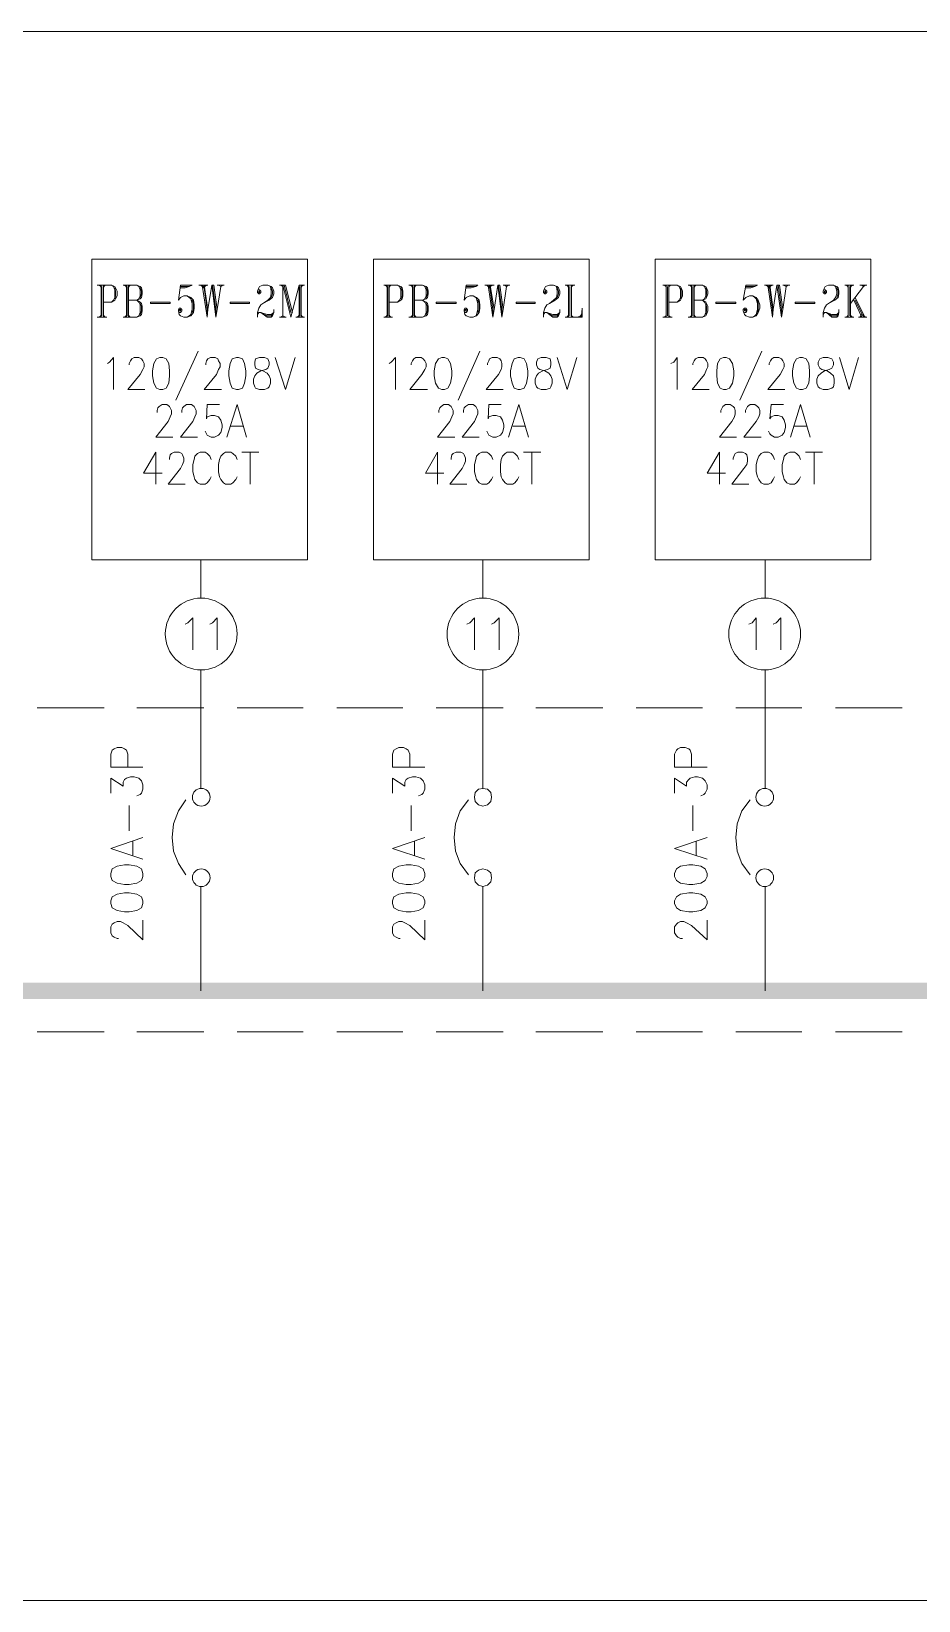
# Model space of a CAD drawing. Header units: inches. Extents: x 0.9 to 46, y 0.8 to 32.4.
# Drawn here: x 11.896 to 14.063, y 24.258 to 28.093 of the extents above; entities that cross this region are included whole.
import ezdxf

# ---------------------------------------------------------------- set-up
doc = ezdxf.new("R2010")
doc.units = ezdxf.units.IN
doc.header["$MEASUREMENT"] = 0
doc.layers.add('PDF_Geometry', color=7, linetype='Continuous')
doc.layers.add('PDF_Solid Fills', color=7, linetype='Continuous')

msp = doc.modelspace()

# ---------------------------------------------------------------- linework, layer by layer
at = {"layer": 'PDF_Geometry', "color": 8, "lineweight": 20, "true_color": 0x808080}
for points in [[(41.7374, 28.0928), (5.4416, 28.0928)], [(41.7374, 24.2579), (5.4416, 24.2579)]]:
    msp.add_lwpolyline(points, dxfattribs=at)
at = {"layer": 'PDF_Geometry', "lineweight": 9}
for points in [[(12.0431, 27.5362), (12.0431, 26.8012), (12.5698, 26.8012), (12.5698, 27.5362)], [(12.7314, 27.5362), (12.7314, 26.8012), (13.2581, 26.8012), (13.2581, 27.5362)], [(13.4198, 27.5362), (13.4198, 26.8012), (13.9464, 26.8012), (13.9464, 27.5362)], [(12.2348, 27.4278), (12.1864, 27.4278), (12.1864, 27.4312), (12.2348, 27.4312)], [(12.4281, 27.4278), (12.3815, 27.4278), (12.3815, 27.4312), (12.4281, 27.4312)], [(12.4514, 27.4545), (12.4531, 27.4545), (12.4531, 27.4578), (12.4514, 27.4578)], [(12.9331, 27.4278), (12.8848, 27.4278), (12.8848, 27.4312), (12.9331, 27.4312)], [(13.1264, 27.4278), (13.0798, 27.4278), (13.0798, 27.4312), (13.1264, 27.4312)], [(13.1498, 27.4545), (13.1514, 27.4545), (13.1514, 27.4578), (13.1498, 27.4578)], [(13.6164, 27.4278), (13.5681, 27.4278), (13.5681, 27.4312), (13.6164, 27.4312)], [(13.8097, 27.4278), (13.7614, 27.4278), (13.7614, 27.4312), (13.8097, 27.4312)], [(13.8331, 27.4545), (13.8347, 27.4545), (13.8347, 27.4578), (13.8331, 27.4578)], [(12.2564, 27.4095), (12.2598, 27.4095), (12.2598, 27.4128), (12.2564, 27.4128)], [(12.9548, 27.4095), (12.9581, 27.4095), (12.9581, 27.4128), (12.9548, 27.4128)], [(13.6381, 27.4095), (13.6414, 27.4095), (13.6414, 27.4128), (13.6381, 27.4128)], [(12.2098, 27.2962), (12.2014, 27.2928), (12.1948, 27.2812), (12.1915, 27.2629), (12.1915, 27.2512), (12.1948, 27.2328), (12.2014, 27.2212), (12.2098, 27.2178), (12.2164, 27.2178), (12.2248, 27.2212), (12.2315, 27.2328), (12.2331, 27.2512), (12.2331, 27.2629), (12.2315, 27.2812), (12.2248, 27.2928), (12.2164, 27.2962)], [(12.3965, 27.2962), (12.3864, 27.2928), (12.3815, 27.2812), (12.3781, 27.2629), (12.3781, 27.2512), (12.3815, 27.2328), (12.3864, 27.2212), (12.3965, 27.2178), (12.4014, 27.2178), (12.4114, 27.2212), (12.4165, 27.2328), (12.4198, 27.2512), (12.4198, 27.2629), (12.4165, 27.2812), (12.4114, 27.2928), (12.4014, 27.2962)], [(12.4531, 27.2962), (12.4431, 27.2928), (12.4414, 27.2845), (12.4414, 27.2778), (12.4431, 27.2695), (12.4498, 27.2662), (12.4614, 27.2629), (12.4714, 27.2578), (12.4764, 27.2512), (12.4798, 27.2428), (12.4798, 27.2328), (12.4764, 27.2245), (12.4731, 27.2212), (12.4648, 27.2178), (12.4531, 27.2178), (12.4431, 27.2212), (12.4414, 27.2245), (12.4381, 27.2328), (12.4381, 27.2428), (12.4414, 27.2512), (12.4464, 27.2578), (12.4564, 27.2629), (12.4681, 27.2662), (12.4731, 27.2695), (12.4764, 27.2778), (12.4764, 27.2845), (12.4731, 27.2928), (12.4648, 27.2962)], [(12.8981, 27.2962), (12.8898, 27.2928), (12.8831, 27.2812), (12.8798, 27.2629), (12.8798, 27.2512), (12.8831, 27.2328), (12.8898, 27.2212), (12.8981, 27.2178), (12.9048, 27.2178), (12.9131, 27.2212), (12.9198, 27.2328), (12.9231, 27.2512), (12.9231, 27.2629), (12.9198, 27.2812), (12.9131, 27.2928), (12.9048, 27.2962)], [(13.0848, 27.2962), (13.0748, 27.2928), (13.0698, 27.2812), (13.0664, 27.2629), (13.0664, 27.2512), (13.0698, 27.2328), (13.0748, 27.2212), (13.0848, 27.2178), (13.0898, 27.2178), (13.0997, 27.2212), (13.1048, 27.2328), (13.1081, 27.2512), (13.1081, 27.2629), (13.1048, 27.2812), (13.0997, 27.2928), (13.0898, 27.2962)], [(13.1414, 27.2962), (13.1331, 27.2928), (13.1298, 27.2845), (13.1298, 27.2778), (13.1331, 27.2695), (13.1381, 27.2662), (13.1498, 27.2629), (13.1598, 27.2578), (13.1648, 27.2512), (13.1681, 27.2428), (13.1681, 27.2328), (13.1648, 27.2245), (13.1631, 27.2212), (13.1531, 27.2178), (13.1414, 27.2178), (13.1331, 27.2212), (13.1298, 27.2245), (13.1264, 27.2328), (13.1264, 27.2428), (13.1298, 27.2512), (13.1347, 27.2578), (13.1448, 27.2629), (13.1564, 27.2662), (13.1631, 27.2695), (13.1648, 27.2778), (13.1648, 27.2845), (13.1631, 27.2928), (13.1531, 27.2962)], [(13.5864, 27.2962), (13.5781, 27.2928), (13.5714, 27.2812), (13.5698, 27.2629), (13.5698, 27.2512), (13.5714, 27.2328), (13.5781, 27.2212), (13.5864, 27.2178), (13.5931, 27.2178), (13.6014, 27.2212), (13.6081, 27.2328), (13.6114, 27.2512), (13.6114, 27.2629), (13.6081, 27.2812), (13.6014, 27.2928), (13.5931, 27.2962)], [(13.7731, 27.2962), (13.7648, 27.2928), (13.7581, 27.2812), (13.7547, 27.2629), (13.7547, 27.2512), (13.7581, 27.2328), (13.7648, 27.2212), (13.7731, 27.2178), (13.7798, 27.2178), (13.7881, 27.2212), (13.7948, 27.2328), (13.7964, 27.2512), (13.7964, 27.2629), (13.7948, 27.2812), (13.7881, 27.2928), (13.7798, 27.2962)], [(13.8298, 27.2962), (13.8214, 27.2928), (13.8181, 27.2845), (13.8181, 27.2778), (13.8214, 27.2695), (13.8264, 27.2662), (13.8397, 27.2629), (13.8481, 27.2578), (13.8548, 27.2512), (13.8564, 27.2428), (13.8564, 27.2328), (13.8548, 27.2245), (13.8514, 27.2212), (13.8414, 27.2178), (13.8298, 27.2178), (13.8214, 27.2212), (13.8181, 27.2245), (13.8148, 27.2328), (13.8148, 27.2428), (13.8181, 27.2512), (13.8247, 27.2578), (13.8331, 27.2629), (13.8447, 27.2662), (13.8514, 27.2695), (13.8548, 27.2778), (13.8548, 27.2845), (13.8514, 27.2928), (13.8414, 27.2962)], [(12.9981, 26.2429), (12.9881, 26.2412), (12.9798, 26.2329), (12.9781, 26.2212), (12.9798, 26.2112), (12.9881, 26.2028), (12.9981, 26.1995), (13.0098, 26.2028), (13.0181, 26.2112), (13.0198, 26.2212), (13.0181, 26.2329), (13.0098, 26.2412)], [(12.0898, 26.0279), (12.0931, 26.0179), (12.1048, 26.0112), (12.1231, 26.0079), (12.1348, 26.0079), (12.1531, 26.0112), (12.1648, 26.0179), (12.1681, 26.0279), (12.1681, 26.0345), (12.1648, 26.0462), (12.1531, 26.0529), (12.1348, 26.0562), (12.1231, 26.0562), (12.1048, 26.0529), (12.0931, 26.0462), (12.0898, 26.0345)], [(12.7781, 26.0279), (12.7814, 26.0179), (12.7931, 26.0112), (12.8114, 26.0079), (12.8231, 26.0079), (12.8414, 26.0112), (12.8531, 26.0179), (12.8564, 26.0279), (12.8564, 26.0345), (12.8531, 26.0462), (12.8414, 26.0529), (12.8231, 26.0562), (12.8114, 26.0562), (12.7931, 26.0529), (12.7814, 26.0462), (12.7781, 26.0345)], [(12.9981, 26.0462), (12.9881, 26.0429), (12.9798, 26.0362), (12.9781, 26.0245), (12.9798, 26.0145), (12.9881, 26.0062), (12.9981, 26.0029), (13.0098, 26.0062), (13.0181, 26.0145), (13.0198, 26.0245), (13.0181, 26.0362), (13.0098, 26.0429)], [(13.4664, 26.0279), (13.4714, 26.0179), (13.4814, 26.0112), (13.5014, 26.0079), (13.5114, 26.0079), (13.5314, 26.0112), (13.5414, 26.0179), (13.5464, 26.0279), (13.5464, 26.0345), (13.5414, 26.0462), (13.5314, 26.0529), (13.5114, 26.0562), (13.5014, 26.0562), (13.4814, 26.0529), (13.4714, 26.0462), (13.4664, 26.0345)], [(12.0898, 25.9612), (12.0931, 25.9512), (12.1048, 25.9445), (12.1231, 25.9412), (12.1348, 25.9412), (12.1531, 25.9445), (12.1648, 25.9512), (12.1681, 25.9612), (12.1681, 25.9679), (12.1648, 25.9778), (12.1531, 25.9845), (12.1348, 25.9879), (12.1231, 25.9879), (12.1048, 25.9845), (12.0931, 25.9778), (12.0898, 25.9679)], [(12.7781, 25.9612), (12.7814, 25.9512), (12.7931, 25.9445), (12.8114, 25.9412), (12.8231, 25.9412), (12.8414, 25.9445), (12.8531, 25.9512), (12.8564, 25.9612), (12.8564, 25.9679), (12.8531, 25.9778), (12.8414, 25.9845), (12.8231, 25.9879), (12.8114, 25.9879), (12.7931, 25.9845), (12.7814, 25.9778), (12.7781, 25.9679)], [(13.4664, 25.9612), (13.4714, 25.9512), (13.4814, 25.9445), (13.5014, 25.9412), (13.5114, 25.9412), (13.5314, 25.9445), (13.5414, 25.9512), (13.5464, 25.9612), (13.5464, 25.9679), (13.5414, 25.9778), (13.5314, 25.9845), (13.5114, 25.9879), (13.5014, 25.9879), (13.4814, 25.9845), (13.4714, 25.9778), (13.4664, 25.9679)]]:
    msp.add_lwpolyline(points, close=True, dxfattribs=at)
for points in [[(12.0564, 27.4728), (12.0915, 27.4728), (12.0998, 27.4695), (12.1015, 27.4662), (12.1048, 27.4578), (12.1048, 27.4462), (12.1015, 27.4395), (12.0998, 27.4362), (12.0915, 27.4312), (12.0715, 27.4312)], [(12.0598, 27.4728), (12.0664, 27.4695)], [(12.0631, 27.4728), (12.0664, 27.4662)], [(12.0664, 27.4728), (12.0664, 27.3945)], [(12.0681, 27.4695), (12.0681, 27.3978)], [(12.0715, 27.4728), (12.0715, 27.3945)], [(12.0748, 27.4728), (12.0715, 27.4662)], [(12.0764, 27.4728), (12.0715, 27.4695)], [(12.0915, 27.4728), (12.0964, 27.4695), (12.0998, 27.4612), (12.0998, 27.4428), (12.0964, 27.4362), (12.0915, 27.4312)], [(12.0998, 27.4662), (12.1015, 27.4578), (12.1015, 27.4462), (12.0998, 27.4395)], [(12.1198, 27.4728), (12.1531, 27.4728), (12.1614, 27.4695), (12.1648, 27.4662), (12.1664, 27.4578), (12.1664, 27.4512), (12.1648, 27.4428), (12.1614, 27.4395), (12.1531, 27.4362), (12.1614, 27.4312), (12.1648, 27.4278), (12.1664, 27.4212), (12.1664, 27.4095), (12.1648, 27.4012), (12.1614, 27.3978), (12.1531, 27.3945), (12.1198, 27.3945)], [(12.1215, 27.4728), (12.1281, 27.4695)], [(12.1248, 27.4728), (12.1281, 27.4662)], [(12.1281, 27.4728), (12.1281, 27.3945)], [(12.1298, 27.4695), (12.1298, 27.3978)], [(12.1331, 27.4728), (12.1331, 27.3945)], [(12.1531, 27.4728), (12.1581, 27.4695), (12.1614, 27.4612), (12.1614, 27.4462), (12.1581, 27.4395), (12.1531, 27.4362), (12.1331, 27.4362)], [(12.1365, 27.4728), (12.1331, 27.4662)], [(12.1381, 27.4728), (12.1331, 27.4695)], [(12.1614, 27.4662), (12.1648, 27.4578), (12.1648, 27.4512), (12.1614, 27.4428)], [(12.2598, 27.4662), (12.2714, 27.4662), (12.2814, 27.4695), (12.2881, 27.4728), (12.2598, 27.4728), (12.2548, 27.4362), (12.2598, 27.4428), (12.2681, 27.4462), (12.2765, 27.4462), (12.2848, 27.4428), (12.2914, 27.4362), (12.2931, 27.4245), (12.2931, 27.4162), (12.2914, 27.4062), (12.2848, 27.3978), (12.2765, 27.3945), (12.2681, 27.3945), (12.2598, 27.3978), (12.2564, 27.4012), (12.2548, 27.4095), (12.2548, 27.4128), (12.2564, 27.4162), (12.2598, 27.4162), (12.2631, 27.4128), (12.2631, 27.4095), (12.2598, 27.4062), (12.2564, 27.4062)], [(12.2598, 27.4695), (12.2814, 27.4695)], [(12.3048, 27.4728), (12.3264, 27.4728)], [(12.3081, 27.4728), (12.3165, 27.4695)], [(12.3098, 27.4728), (12.3165, 27.4662)], [(12.3131, 27.4728), (12.3248, 27.3945), (12.3248, 27.4128), (12.3165, 27.4728)], [(12.3181, 27.4728), (12.3264, 27.4128), (12.3364, 27.4728), (12.3465, 27.3945), (12.3465, 27.4128), (12.3381, 27.4728)], [(12.3214, 27.4728), (12.3181, 27.4662)], [(12.3248, 27.4728), (12.3181, 27.4695)], [(12.3364, 27.4728), (12.3414, 27.4728), (12.3498, 27.4128), (12.3581, 27.4695)], [(12.3498, 27.4728), (12.3664, 27.4728)], [(12.3531, 27.4728), (12.3581, 27.4695), (12.3631, 27.4728)], [(12.4514, 27.4612), (12.4531, 27.4612), (12.4564, 27.4578), (12.4564, 27.4545), (12.4531, 27.4512), (12.4514, 27.4512), (12.4481, 27.4545), (12.4481, 27.4578), (12.4514, 27.4662), (12.4531, 27.4695), (12.4614, 27.4728), (12.4731, 27.4728), (12.4814, 27.4695), (12.4848, 27.4662), (12.4881, 27.4578), (12.4881, 27.4512), (12.4848, 27.4428), (12.4764, 27.4362), (12.4614, 27.4278), (12.4564, 27.4245), (12.4514, 27.4162), (12.4481, 27.4062), (12.4481, 27.3945)], [(12.4731, 27.4728), (12.4798, 27.4695), (12.4814, 27.4578), (12.4814, 27.4512), (12.4798, 27.4428), (12.4731, 27.4362), (12.4614, 27.4278)], [(12.4814, 27.4662), (12.4848, 27.4578), (12.4848, 27.4512), (12.4814, 27.4428)], [(12.5015, 27.4728), (12.5164, 27.4728), (12.5331, 27.4062)], [(12.5048, 27.4728), (12.5098, 27.4695)], [(12.5098, 27.3978), (12.5098, 27.4728), (12.5298, 27.3945), (12.5498, 27.4728), (12.5498, 27.3945)], [(12.5131, 27.4728), (12.5298, 27.4062)], [(12.5498, 27.4728), (12.5631, 27.4728)], [(12.5514, 27.4695), (12.5514, 27.3978)], [(12.5548, 27.4728), (12.5548, 27.3945)], [(12.5581, 27.4728), (12.5548, 27.4662)], [(12.5614, 27.4728), (12.5548, 27.4695)], [(12.7564, 27.4728), (12.7898, 27.4728), (12.7981, 27.4695), (12.8014, 27.4662), (12.8031, 27.4578), (12.8031, 27.4462), (12.8014, 27.4395), (12.7981, 27.4362), (12.7898, 27.4312), (12.7698, 27.4312)], [(12.7581, 27.4728), (12.7648, 27.4695)], [(12.7614, 27.4728), (12.7648, 27.4662)], [(12.7648, 27.4728), (12.7648, 27.3945)], [(12.7664, 27.4695), (12.7664, 27.3978)], [(12.7698, 27.4728), (12.7698, 27.3945)], [(12.7731, 27.4728), (12.7698, 27.4662)], [(12.7748, 27.4728), (12.7698, 27.4695)], [(12.7898, 27.4728), (12.7948, 27.4695), (12.7981, 27.4612), (12.7981, 27.4428), (12.7948, 27.4362), (12.7898, 27.4312)], [(12.7981, 27.4662), (12.8014, 27.4578), (12.8014, 27.4462), (12.7981, 27.4395)], [(12.8181, 27.4728), (12.8514, 27.4728), (12.8598, 27.4695), (12.8631, 27.4662), (12.8648, 27.4578), (12.8648, 27.4512), (12.8631, 27.4428), (12.8598, 27.4395), (12.8514, 27.4362), (12.8598, 27.4312), (12.8631, 27.4278), (12.8648, 27.4212), (12.8648, 27.4095), (12.8631, 27.4012), (12.8598, 27.3978), (12.8514, 27.3945), (12.8181, 27.3945)], [(12.8198, 27.4728), (12.8264, 27.4695)], [(12.8231, 27.4728), (12.8264, 27.4662)], [(12.8264, 27.4728), (12.8264, 27.3945)], [(12.8281, 27.4695), (12.8281, 27.3978)], [(12.8315, 27.4728), (12.8315, 27.3945)], [(12.8514, 27.4728), (12.8564, 27.4695), (12.8598, 27.4612), (12.8598, 27.4462), (12.8564, 27.4395), (12.8514, 27.4362), (12.8315, 27.4362)], [(12.8348, 27.4728), (12.8315, 27.4662)], [(12.8364, 27.4728), (12.8315, 27.4695)], [(12.8598, 27.4662), (12.8631, 27.4578), (12.8631, 27.4512), (12.8598, 27.4428)], [(12.9581, 27.4662), (12.9698, 27.4662), (12.9814, 27.4695), (12.9864, 27.4728), (12.9581, 27.4728), (12.9531, 27.4362), (12.9581, 27.4428), (12.9664, 27.4462), (12.9748, 27.4462), (12.9831, 27.4428), (12.9898, 27.4362), (12.9914, 27.4245), (12.9914, 27.4162), (12.9898, 27.4062), (12.9831, 27.3978), (12.9748, 27.3945), (12.9664, 27.3945), (12.9581, 27.3978), (12.9548, 27.4012), (12.9531, 27.4095), (12.9531, 27.4128), (12.9548, 27.4162), (12.9581, 27.4162), (12.9614, 27.4128), (12.9614, 27.4095), (12.9581, 27.4062), (12.9548, 27.4062)], [(12.9581, 27.4695), (12.9814, 27.4695)], [(13.0031, 27.4728), (13.0264, 27.4728)], [(13.0064, 27.4728), (13.0148, 27.4695)], [(13.0081, 27.4728), (13.0148, 27.4662)], [(13.0114, 27.4728), (13.0231, 27.3945), (13.0231, 27.4128), (13.0148, 27.4728)], [(13.0164, 27.4728), (13.0264, 27.4128), (13.0348, 27.4728), (13.0448, 27.3945), (13.0448, 27.4128), (13.0364, 27.4728)], [(13.0198, 27.4728), (13.0164, 27.4662)], [(13.0231, 27.4728), (13.0164, 27.4695)], [(13.0348, 27.4728), (13.0398, 27.4728), (13.0481, 27.4128), (13.0564, 27.4695)], [(13.0481, 27.4728), (13.0647, 27.4728)], [(13.0514, 27.4728), (13.0564, 27.4695), (13.0614, 27.4728)], [(13.1498, 27.4612), (13.1514, 27.4612), (13.1548, 27.4578), (13.1548, 27.4545), (13.1514, 27.4512), (13.1498, 27.4512), (13.1464, 27.4545), (13.1464, 27.4578), (13.1498, 27.4662), (13.1514, 27.4695), (13.1614, 27.4728), (13.1714, 27.4728), (13.1798, 27.4695), (13.1831, 27.4662), (13.1864, 27.4578), (13.1864, 27.4512), (13.1831, 27.4428), (13.1748, 27.4362), (13.1614, 27.4278), (13.1548, 27.4245), (13.1498, 27.4162), (13.1464, 27.4062), (13.1464, 27.3945)], [(13.1714, 27.4728), (13.1781, 27.4695), (13.1798, 27.4578), (13.1798, 27.4512), (13.1781, 27.4428), (13.1714, 27.4362), (13.1614, 27.4278)], [(13.1798, 27.4662), (13.1831, 27.4578), (13.1831, 27.4512), (13.1798, 27.4428)], [(13.1998, 27.4728), (13.2231, 27.4728)], [(13.2031, 27.4728), (13.2081, 27.4695)], [(13.2048, 27.4728), (13.2081, 27.4662)], [(13.2081, 27.4728), (13.2081, 27.3945)], [(13.2114, 27.4695), (13.2114, 27.3978)], [(13.2148, 27.4728), (13.2148, 27.3945)], [(13.2164, 27.4728), (13.2148, 27.4662)], [(13.2197, 27.4728), (13.2148, 27.4695)], [(13.4381, 27.4728), (13.4731, 27.4728), (13.4814, 27.4695), (13.4831, 27.4662), (13.4864, 27.4578), (13.4864, 27.4462), (13.4831, 27.4395), (13.4814, 27.4362), (13.4731, 27.4312), (13.4531, 27.4312)], [(13.4414, 27.4728), (13.4464, 27.4695)], [(13.4447, 27.4728), (13.4464, 27.4662)], [(13.4464, 27.4728), (13.4464, 27.3945)], [(13.4498, 27.4695), (13.4498, 27.3978)], [(13.4531, 27.4728), (13.4531, 27.3945)], [(13.4548, 27.4728), (13.4531, 27.4662)], [(13.4581, 27.4728), (13.4531, 27.4695)], [(13.4731, 27.4728), (13.4781, 27.4695), (13.4814, 27.4612), (13.4814, 27.4428), (13.4781, 27.4362), (13.4731, 27.4312)], [(13.4814, 27.4662), (13.4831, 27.4578), (13.4831, 27.4462), (13.4814, 27.4395)], [(13.4998, 27.4728), (13.5348, 27.4728), (13.5431, 27.4695), (13.5448, 27.4662), (13.5481, 27.4578), (13.5481, 27.4512), (13.5448, 27.4428), (13.5431, 27.4395), (13.5348, 27.4362), (13.5431, 27.4312), (13.5448, 27.4278), (13.5481, 27.4212), (13.5481, 27.4095), (13.5448, 27.4012), (13.5431, 27.3978), (13.5348, 27.3945), (13.4998, 27.3945)], [(13.5031, 27.4728), (13.5081, 27.4695)], [(13.5064, 27.4728), (13.5081, 27.4662)], [(13.5081, 27.4728), (13.5081, 27.3945)], [(13.5114, 27.4695), (13.5114, 27.3978)], [(13.5147, 27.4728), (13.5147, 27.3945)], [(13.5348, 27.4728), (13.5398, 27.4695), (13.5431, 27.4612), (13.5431, 27.4462), (13.5398, 27.4395), (13.5348, 27.4362), (13.5147, 27.4362)], [(13.5181, 27.4728), (13.5147, 27.4662)], [(13.5198, 27.4728), (13.5147, 27.4695)], [(13.5431, 27.4662), (13.5448, 27.4578), (13.5448, 27.4512), (13.5431, 27.4428)], [(13.6414, 27.4662), (13.6531, 27.4662), (13.6631, 27.4695), (13.6697, 27.4728), (13.6414, 27.4728), (13.6347, 27.4362), (13.6414, 27.4428), (13.6497, 27.4462), (13.6581, 27.4462), (13.6664, 27.4428), (13.6714, 27.4362), (13.6748, 27.4245), (13.6748, 27.4162), (13.6714, 27.4062), (13.6664, 27.3978), (13.6581, 27.3945), (13.6497, 27.3945), (13.6414, 27.3978), (13.6381, 27.4012), (13.6347, 27.4095), (13.6347, 27.4128), (13.6381, 27.4162), (13.6414, 27.4162), (13.6431, 27.4128), (13.6431, 27.4095), (13.6414, 27.4062), (13.6381, 27.4062)], [(13.6414, 27.4695), (13.6631, 27.4695)], [(13.6864, 27.4728), (13.7081, 27.4728)], [(13.6881, 27.4728), (13.6981, 27.4695)], [(13.6914, 27.4728), (13.6981, 27.4662)], [(13.6948, 27.4728), (13.7064, 27.3945), (13.7064, 27.4128), (13.6981, 27.4728)], [(13.6997, 27.4728), (13.7081, 27.4128), (13.7164, 27.4728), (13.7281, 27.3945), (13.7281, 27.4128), (13.7197, 27.4728)], [(13.7031, 27.4728), (13.6997, 27.4662)], [(13.7064, 27.4728), (13.6997, 27.4695)], [(13.7164, 27.4728), (13.7231, 27.4728), (13.7314, 27.4128), (13.7397, 27.4695)], [(13.7314, 27.4728), (13.7481, 27.4728)], [(13.7331, 27.4728), (13.7397, 27.4695), (13.7448, 27.4728)], [(13.8331, 27.4612), (13.8348, 27.4612), (13.8381, 27.4578), (13.8381, 27.4545), (13.8348, 27.4512), (13.8331, 27.4512), (13.8298, 27.4545), (13.8298, 27.4578), (13.8331, 27.4662), (13.8348, 27.4695), (13.8431, 27.4728), (13.8548, 27.4728), (13.8631, 27.4695), (13.8664, 27.4662), (13.8681, 27.4578), (13.8681, 27.4512), (13.8664, 27.4428), (13.8581, 27.4362), (13.8431, 27.4278), (13.8381, 27.4245), (13.8331, 27.4162), (13.8298, 27.4062), (13.8298, 27.3945)], [(13.8548, 27.4728), (13.8597, 27.4695), (13.8631, 27.4578), (13.8631, 27.4512), (13.8597, 27.4428), (13.8548, 27.4362), (13.8431, 27.4278)], [(13.8631, 27.4662), (13.8664, 27.4578), (13.8664, 27.4512), (13.8631, 27.4428)], [(13.8831, 27.4728), (13.9047, 27.4728)], [(13.8864, 27.4728), (13.8914, 27.4695)], [(13.8881, 27.4728), (13.8914, 27.4662)], [(13.8914, 27.4728), (13.8914, 27.3945)], [(13.8947, 27.4695), (13.8947, 27.3978)], [(13.8964, 27.4728), (13.8964, 27.3945)], [(13.8998, 27.4728), (13.8964, 27.4662)], [(13.9031, 27.4728), (13.8964, 27.4695)], [(13.9281, 27.4695), (13.8964, 27.4278)], [(13.9198, 27.4728), (13.9364, 27.4728)], [(13.9247, 27.4728), (13.9281, 27.4695), (13.9331, 27.4728)], [(12.1531, 27.4362), (12.1581, 27.4312), (12.1614, 27.4245), (12.1614, 27.4062), (12.1581, 27.3978), (12.1531, 27.3945)], [(12.1614, 27.4278), (12.1648, 27.4212), (12.1648, 27.4095), (12.1614, 27.4012)], [(12.2765, 27.4462), (12.2814, 27.4428), (12.2848, 27.4395), (12.2881, 27.4278), (12.2881, 27.4128), (12.2848, 27.4012), (12.2814, 27.3978), (12.2765, 27.3945)], [(12.2881, 27.4362), (12.2914, 27.4278), (12.2914, 27.4128), (12.2881, 27.4062)], [(12.8514, 27.4362), (12.8564, 27.4312), (12.8598, 27.4245), (12.8598, 27.4062), (12.8564, 27.3978), (12.8514, 27.3945)], [(12.8598, 27.4278), (12.8631, 27.4212), (12.8631, 27.4095), (12.8598, 27.4012)], [(12.9748, 27.4462), (12.9814, 27.4428), (12.9831, 27.4395), (12.9864, 27.4278), (12.9864, 27.4128), (12.9831, 27.4012), (12.9814, 27.3978), (12.9748, 27.3945)], [(12.9864, 27.4362), (12.9898, 27.4278), (12.9898, 27.4128), (12.9864, 27.4062)], [(13.5348, 27.4362), (13.5398, 27.4312), (13.5431, 27.4245), (13.5431, 27.4062), (13.5398, 27.3978), (13.5348, 27.3945)], [(13.5431, 27.4278), (13.5448, 27.4212), (13.5448, 27.4095), (13.5431, 27.4012)], [(13.6581, 27.4462), (13.6631, 27.4428), (13.6664, 27.4395), (13.6697, 27.4278), (13.6697, 27.4128), (13.6664, 27.4012), (13.6631, 27.3978), (13.6581, 27.3945)], [(13.6697, 27.4362), (13.6714, 27.4278), (13.6714, 27.4128), (13.6697, 27.4062)], [(13.9047, 27.4362), (13.9247, 27.3945)], [(13.9081, 27.4428), (13.9314, 27.3945)], [(13.9081, 27.4362), (13.9281, 27.3945)], [(12.0564, 27.3945), (12.0798, 27.3945)], [(12.0664, 27.3978), (12.0598, 27.3945)], [(12.0664, 27.4012), (12.0631, 27.3945)], [(12.0715, 27.4012), (12.0748, 27.3945)], [(12.0715, 27.3978), (12.0764, 27.3945)], [(12.1281, 27.3978), (12.1215, 27.3945)], [(12.1281, 27.4012), (12.1248, 27.3945)], [(12.1331, 27.4012), (12.1365, 27.3945)], [(12.1331, 27.3978), (12.1381, 27.3945)], [(12.3264, 27.4128), (12.3248, 27.3945)], [(12.3498, 27.4128), (12.3465, 27.3945)], [(12.4481, 27.4012), (12.4514, 27.4062), (12.4564, 27.4062), (12.4714, 27.4012), (12.4814, 27.4012), (12.4881, 27.4062)], [(12.4881, 27.4128), (12.4881, 27.4062), (12.4848, 27.3978), (12.4814, 27.3945), (12.4714, 27.3945), (12.4564, 27.4062), (12.4714, 27.3978), (12.4814, 27.3978), (12.4848, 27.4012)], [(12.5015, 27.3945), (12.5181, 27.3945)], [(12.5048, 27.3945), (12.5098, 27.3978), (12.5164, 27.3945)], [(12.5414, 27.3945), (12.5631, 27.3945)], [(12.5498, 27.3978), (12.5431, 27.3945)], [(12.5498, 27.4012), (12.5464, 27.3945)], [(12.5548, 27.4012), (12.5581, 27.3945)], [(12.5548, 27.3978), (12.5614, 27.3945)], [(12.7564, 27.3945), (12.7781, 27.3945)], [(12.7648, 27.3978), (12.7581, 27.3945)], [(12.7648, 27.4012), (12.7614, 27.3945)], [(12.7698, 27.4012), (12.7731, 27.3945)], [(12.7698, 27.3978), (12.7748, 27.3945)], [(12.8264, 27.3978), (12.8198, 27.3945)], [(12.8264, 27.4012), (12.8231, 27.3945)], [(12.8315, 27.4012), (12.8348, 27.3945)], [(12.8315, 27.3978), (12.8364, 27.3945)], [(13.0264, 27.4128), (13.0231, 27.3945)], [(13.0481, 27.4128), (13.0448, 27.3945)], [(13.1464, 27.4012), (13.1498, 27.4062), (13.1548, 27.4062), (13.1697, 27.4012), (13.1798, 27.4012), (13.1864, 27.4062)], [(13.1864, 27.4128), (13.1864, 27.4062), (13.1831, 27.3978), (13.1798, 27.3945), (13.1697, 27.3945), (13.1548, 27.4062), (13.1697, 27.3978), (13.1798, 27.3978), (13.1831, 27.4012)], [(13.1998, 27.3945), (13.2414, 27.3945), (13.2414, 27.4162), (13.2398, 27.3945)], [(13.2081, 27.3978), (13.2031, 27.3945)], [(13.2081, 27.4012), (13.2048, 27.3945)], [(13.2148, 27.4012), (13.2164, 27.3945)], [(13.2148, 27.3978), (13.2197, 27.3945)], [(13.2281, 27.3945), (13.2414, 27.3978)], [(13.2331, 27.3945), (13.2414, 27.4012)], [(13.2364, 27.3945), (13.2414, 27.4062)], [(13.4381, 27.3945), (13.4614, 27.3945)], [(13.4464, 27.3978), (13.4414, 27.3945)], [(13.4464, 27.4012), (13.4447, 27.3945)], [(13.4531, 27.4012), (13.4548, 27.3945)], [(13.4531, 27.3978), (13.4581, 27.3945)], [(13.5081, 27.3978), (13.5031, 27.3945)], [(13.5081, 27.4012), (13.5064, 27.3945)], [(13.5147, 27.4012), (13.5181, 27.3945)], [(13.5147, 27.3978), (13.5198, 27.3945)], [(13.7081, 27.4128), (13.7064, 27.3945)], [(13.7314, 27.4128), (13.7281, 27.3945)], [(13.8298, 27.4012), (13.8331, 27.4062), (13.8381, 27.4062), (13.8514, 27.4012), (13.8631, 27.4012), (13.8681, 27.4062)], [(13.8681, 27.4128), (13.8681, 27.4062), (13.8664, 27.3978), (13.8631, 27.3945), (13.8514, 27.3945), (13.8381, 27.4062), (13.8514, 27.3978), (13.8631, 27.3978), (13.8664, 27.4012)], [(13.8831, 27.3945), (13.9047, 27.3945)], [(13.8914, 27.3978), (13.8864, 27.3945)], [(13.8914, 27.4012), (13.8881, 27.3945)], [(13.8964, 27.4012), (13.8998, 27.3945)], [(13.8964, 27.3978), (13.9031, 27.3945)], [(13.9164, 27.3945), (13.9364, 27.3945)], [(13.9198, 27.3945), (13.9247, 27.4012), (13.9331, 27.3945)], [(12.3031, 27.3112), (12.2481, 27.1912)], [(12.9914, 27.3112), (12.9381, 27.1912)], [(13.6798, 27.3112), (13.6264, 27.1912)], [(12.0814, 27.2812), (12.0865, 27.2845), (12.0964, 27.2962), (12.0964, 27.2178)], [(12.1348, 27.2778), (12.1348, 27.2812), (12.1381, 27.2878), (12.1414, 27.2928), (12.1464, 27.2962), (12.1581, 27.2962), (12.1648, 27.2928), (12.1681, 27.2878), (12.1715, 27.2812), (12.1715, 27.2728), (12.1681, 27.2662), (12.1614, 27.2545), (12.1314, 27.2178), (12.1731, 27.2178)], [(12.3214, 27.2778), (12.3214, 27.2812), (12.3231, 27.2878), (12.3264, 27.2928), (12.3331, 27.2962), (12.3448, 27.2962), (12.3514, 27.2928), (12.3531, 27.2878), (12.3564, 27.2812), (12.3564, 27.2728), (12.3531, 27.2662), (12.3481, 27.2545), (12.3181, 27.2178), (12.3598, 27.2178)], [(12.4914, 27.2962), (12.5164, 27.2178), (12.5398, 27.2962)], [(12.7698, 27.2812), (12.7748, 27.2845), (12.7848, 27.2962), (12.7848, 27.2178)], [(12.8231, 27.2778), (12.8231, 27.2812), (12.8264, 27.2878), (12.8298, 27.2928), (12.8348, 27.2962), (12.8481, 27.2962), (12.8531, 27.2928), (12.8564, 27.2878), (12.8598, 27.2812), (12.8598, 27.2728), (12.8564, 27.2662), (12.8498, 27.2545), (12.8198, 27.2178), (12.8631, 27.2178)], [(13.0098, 27.2778), (13.0098, 27.2812), (13.0131, 27.2878), (13.0148, 27.2928), (13.0214, 27.2962), (13.0331, 27.2962), (13.0398, 27.2928), (13.0431, 27.2878), (13.0448, 27.2812), (13.0448, 27.2728), (13.0431, 27.2662), (13.0364, 27.2545), (13.0064, 27.2178), (13.0481, 27.2178)], [(13.1798, 27.2962), (13.2048, 27.2178), (13.2281, 27.2962)], [(13.4581, 27.2812), (13.4647, 27.2845), (13.4731, 27.2962), (13.4731, 27.2178)], [(13.5114, 27.2778), (13.5114, 27.2812), (13.5147, 27.2878), (13.5181, 27.2928), (13.5248, 27.2962), (13.5364, 27.2962), (13.5414, 27.2928), (13.5448, 27.2878), (13.5481, 27.2812), (13.5481, 27.2728), (13.5448, 27.2662), (13.5398, 27.2545), (13.5098, 27.2178), (13.5514, 27.2178)], [(13.6981, 27.2778), (13.6981, 27.2812), (13.7014, 27.2878), (13.7047, 27.2928), (13.7098, 27.2962), (13.7214, 27.2962), (13.7281, 27.2928), (13.7314, 27.2878), (13.7347, 27.2812), (13.7347, 27.2728), (13.7314, 27.2662), (13.7247, 27.2545), (13.6948, 27.2178), (13.7364, 27.2178)], [(13.8698, 27.2962), (13.8931, 27.2178), (13.9164, 27.2962)], [(12.2031, 27.1612), (12.2031, 27.1662), (12.2048, 27.1728), (12.2081, 27.1762), (12.2148, 27.1812), (12.2264, 27.1812), (12.2331, 27.1762), (12.2348, 27.1728), (12.2381, 27.1662), (12.2381, 27.1578), (12.2348, 27.1512), (12.2298, 27.1395), (12.1998, 27.1012), (12.2415, 27.1012)], [(12.2631, 27.1612), (12.2631, 27.1662), (12.2648, 27.1728), (12.2681, 27.1762), (12.2748, 27.1812), (12.2864, 27.1812), (12.2931, 27.1762), (12.2948, 27.1728), (12.2981, 27.1662), (12.2981, 27.1578), (12.2948, 27.1512), (12.2898, 27.1395), (12.2598, 27.1012), (12.3014, 27.1012)], [(12.3548, 27.1812), (12.3248, 27.1812), (12.3231, 27.1462), (12.3248, 27.1512), (12.3348, 27.1545), (12.3431, 27.1545), (12.3531, 27.1512), (12.3581, 27.1429), (12.3615, 27.1312), (12.3615, 27.1245), (12.3581, 27.1128), (12.3531, 27.1062), (12.3431, 27.1012), (12.3348, 27.1012), (12.3248, 27.1062), (12.3231, 27.1095), (12.3198, 27.1162)], [(12.3731, 27.1012), (12.3981, 27.1812), (12.4214, 27.1012)], [(12.8914, 27.1612), (12.8914, 27.1662), (12.8931, 27.1728), (12.8964, 27.1762), (12.9031, 27.1812), (12.9148, 27.1812), (12.9214, 27.1762), (12.9231, 27.1728), (12.9264, 27.1662), (12.9264, 27.1578), (12.9231, 27.1512), (12.9181, 27.1395), (12.8881, 27.1012), (12.9298, 27.1012)], [(12.9515, 27.1612), (12.9515, 27.1662), (12.9531, 27.1728), (12.9564, 27.1762), (12.9631, 27.1812), (12.9748, 27.1812), (12.9814, 27.1762), (12.9831, 27.1728), (12.9864, 27.1662), (12.9864, 27.1578), (12.9831, 27.1512), (12.9781, 27.1395), (12.9481, 27.1012), (12.9898, 27.1012)], [(13.0431, 27.1812), (13.0131, 27.1812), (13.0114, 27.1462), (13.0131, 27.1512), (13.0231, 27.1545), (13.0314, 27.1545), (13.0414, 27.1512), (13.0464, 27.1429), (13.0498, 27.1312), (13.0498, 27.1245), (13.0464, 27.1128), (13.0414, 27.1062), (13.0314, 27.1012), (13.0231, 27.1012), (13.0131, 27.1062), (13.0114, 27.1095), (13.0081, 27.1162)], [(13.0614, 27.1012), (13.0864, 27.1812), (13.1098, 27.1012)], [(13.5797, 27.1612), (13.5797, 27.1662), (13.5831, 27.1728), (13.5847, 27.1762), (13.5914, 27.1812), (13.6031, 27.1812), (13.6098, 27.1762), (13.6131, 27.1728), (13.6147, 27.1662), (13.6147, 27.1578), (13.6131, 27.1512), (13.6064, 27.1395), (13.5764, 27.1012), (13.6181, 27.1012)], [(13.6398, 27.1612), (13.6398, 27.1662), (13.6431, 27.1728), (13.6448, 27.1762), (13.6514, 27.1812), (13.6631, 27.1812), (13.6697, 27.1762), (13.6731, 27.1728), (13.6748, 27.1662), (13.6748, 27.1578), (13.6731, 27.1512), (13.6664, 27.1395), (13.6364, 27.1012), (13.6781, 27.1012)], [(13.7331, 27.1812), (13.7031, 27.1812), (13.6997, 27.1462), (13.7031, 27.1512), (13.7114, 27.1545), (13.7197, 27.1545), (13.7298, 27.1512), (13.7347, 27.1429), (13.7381, 27.1312), (13.7381, 27.1245), (13.7347, 27.1128), (13.7298, 27.1062), (13.7197, 27.1012), (13.7114, 27.1012), (13.7031, 27.1062), (13.6997, 27.1095), (13.6964, 27.1162)], [(13.7498, 27.1012), (13.7747, 27.1812), (13.7981, 27.1012)], [(12.3831, 27.1278), (12.4131, 27.1278)], [(13.0714, 27.1278), (13.1014, 27.1278)], [(13.7597, 27.1278), (13.7897, 27.1278)], [(12.1998, 26.9862), (12.1998, 27.0645), (12.1698, 27.0128), (12.2148, 27.0128)], [(12.2331, 27.0462), (12.2331, 27.0495), (12.2348, 27.0579), (12.2381, 27.0612), (12.2448, 27.0645), (12.2564, 27.0645), (12.2631, 27.0612), (12.2648, 27.0579), (12.2681, 27.0495), (12.2681, 27.0428), (12.2648, 27.0345), (12.2598, 27.0245), (12.2298, 26.9862), (12.2714, 26.9862)], [(12.3348, 27.0462), (12.3314, 27.0545), (12.3248, 27.0612), (12.3198, 27.0645), (12.3081, 27.0645), (12.3014, 27.0612), (12.2948, 27.0545), (12.2931, 27.0462), (12.2898, 27.0345), (12.2898, 27.0162), (12.2931, 27.0045), (12.2948, 26.9978), (12.3014, 26.9895), (12.3081, 26.9862), (12.3198, 26.9862), (12.3248, 26.9895), (12.3314, 26.9978), (12.3348, 27.0045)], [(12.3981, 27.0462), (12.3948, 27.0545), (12.3881, 27.0612), (12.3831, 27.0645), (12.3698, 27.0645), (12.3648, 27.0612), (12.3581, 27.0545), (12.3548, 27.0462), (12.3531, 27.0345), (12.3531, 27.0162), (12.3548, 27.0045), (12.3581, 26.9978), (12.3648, 26.9895), (12.3698, 26.9862), (12.3831, 26.9862), (12.3881, 26.9895), (12.3948, 26.9978), (12.3981, 27.0045)], [(12.4098, 27.0645), (12.4514, 27.0645)], [(12.4298, 27.0645), (12.4298, 26.9862)], [(12.8881, 26.9862), (12.8881, 27.0645), (12.8581, 27.0128), (12.9031, 27.0128)], [(12.9214, 27.0462), (12.9214, 27.0495), (12.9231, 27.0579), (12.9264, 27.0612), (12.9331, 27.0645), (12.9448, 27.0645), (12.9515, 27.0612), (12.9531, 27.0579), (12.9564, 27.0495), (12.9564, 27.0428), (12.9531, 27.0345), (12.9481, 27.0245), (12.9181, 26.9862), (12.9597, 26.9862)], [(13.0231, 27.0462), (13.0198, 27.0545), (13.0131, 27.0612), (13.0081, 27.0645), (12.9964, 27.0645), (12.9898, 27.0612), (12.9831, 27.0545), (12.9814, 27.0462), (12.9781, 27.0345), (12.9781, 27.0162), (12.9814, 27.0045), (12.9831, 26.9978), (12.9898, 26.9895), (12.9964, 26.9862), (13.0081, 26.9862), (13.0131, 26.9895), (13.0198, 26.9978), (13.0231, 27.0045)], [(13.0864, 27.0462), (13.0831, 27.0545), (13.0764, 27.0612), (13.0714, 27.0645), (13.0581, 27.0645), (13.0531, 27.0612), (13.0464, 27.0545), (13.0431, 27.0462), (13.0414, 27.0345), (13.0414, 27.0162), (13.0431, 27.0045), (13.0464, 26.9978), (13.0531, 26.9895), (13.0581, 26.9862), (13.0714, 26.9862), (13.0764, 26.9895), (13.0831, 26.9978), (13.0864, 27.0045)], [(13.0981, 27.0645), (13.1398, 27.0645)], [(13.1181, 27.0645), (13.1181, 26.9862)], [(13.5764, 26.9862), (13.5764, 27.0645), (13.5464, 27.0128), (13.5914, 27.0128)], [(13.6098, 27.0462), (13.6098, 27.0495), (13.6131, 27.0579), (13.6147, 27.0612), (13.6214, 27.0645), (13.6331, 27.0645), (13.6398, 27.0612), (13.6431, 27.0579), (13.6448, 27.0495), (13.6448, 27.0428), (13.6431, 27.0345), (13.6364, 27.0245), (13.6064, 26.9862), (13.6481, 26.9862)], [(13.7114, 27.0462), (13.7081, 27.0545), (13.7031, 27.0612), (13.6964, 27.0645), (13.6848, 27.0645), (13.6781, 27.0612), (13.6731, 27.0545), (13.6697, 27.0462), (13.6664, 27.0345), (13.6664, 27.0162), (13.6697, 27.0045), (13.6731, 26.9978), (13.6781, 26.9895), (13.6848, 26.9862), (13.6964, 26.9862), (13.7031, 26.9895), (13.7081, 26.9978), (13.7114, 27.0045)], [(13.7747, 27.0462), (13.7714, 27.0545), (13.7648, 27.0612), (13.7597, 27.0645), (13.7481, 27.0645), (13.7414, 27.0612), (13.7347, 27.0545), (13.7331, 27.0462), (13.7298, 27.0345), (13.7298, 27.0162), (13.7331, 27.0045), (13.7347, 26.9978), (13.7414, 26.9895), (13.7481, 26.9862), (13.7597, 26.9862), (13.7648, 26.9895), (13.7714, 26.9978), (13.7747, 27.0045)], [(13.7864, 27.0645), (13.8281, 27.0645)], [(13.8081, 27.0645), (13.8081, 26.9862)], [(12.3098, 26.7079), (12.3098, 26.8012)], [(12.9981, 26.7079), (12.9981, 26.8012)], [(13.6881, 26.7079), (13.6881, 26.8012)], [(12.2714, 26.6445), (12.2781, 26.6478), (12.2898, 26.6595), (12.2898, 26.5812)], [(12.3314, 26.6445), (12.3381, 26.6478), (12.3498, 26.6595), (12.3498, 26.5812)], [(12.9597, 26.6445), (12.9664, 26.6478), (12.9781, 26.6595), (12.9781, 26.5812)], [(13.0198, 26.6445), (13.0264, 26.6478), (13.0381, 26.6595), (13.0381, 26.5812)], [(13.6481, 26.6445), (13.6564, 26.6478), (13.6664, 26.6595), (13.6664, 26.5812)], [(13.7081, 26.6445), (13.7148, 26.6478), (13.7264, 26.6595), (13.7264, 26.5812)], [(12.3098, 26.2429), (12.3098, 26.5328)], [(12.9981, 26.2429), (12.9981, 26.5328)], [(13.6881, 26.2429), (13.6881, 26.5328)], [(11.9098, 26.4395), (12.0731, 26.4395)], [(12.1531, 26.4395), (12.3165, 26.4395)], [(12.3981, 26.4395), (12.5598, 26.4395)], [(12.6415, 26.4395), (12.8031, 26.4395)], [(12.8848, 26.4395), (13.0481, 26.4395)], [(13.1281, 26.4395), (13.2914, 26.4395)], [(13.3731, 26.4395), (13.5348, 26.4395)], [(13.6164, 26.4395), (13.7781, 26.4395)], [(13.8597, 26.4395), (14.0231, 26.4395)], [(12.1681, 26.2945), (12.0898, 26.2945), (12.0898, 26.3262), (12.0931, 26.3362), (12.0981, 26.3395), (12.1048, 26.3428), (12.1164, 26.3428), (12.1231, 26.3395), (12.1281, 26.3362), (12.1314, 26.3262), (12.1314, 26.2945)], [(12.8564, 26.2945), (12.7781, 26.2945), (12.7781, 26.3262), (12.7814, 26.3362), (12.7864, 26.3395), (12.7931, 26.3428), (12.8048, 26.3428), (12.8114, 26.3395), (12.8164, 26.3362), (12.8198, 26.3262), (12.8198, 26.2945)], [(13.5464, 26.2945), (13.4664, 26.2945), (13.4664, 26.3262), (13.4714, 26.3362), (13.4747, 26.3395), (13.4814, 26.3428), (13.4931, 26.3428), (13.5014, 26.3395), (13.5048, 26.3362), (13.5081, 26.3262), (13.5081, 26.2945)], [(12.0898, 26.2312), (12.0898, 26.2678), (12.1198, 26.2479), (12.1198, 26.2579), (12.1231, 26.2645), (12.1281, 26.2678), (12.1381, 26.2712), (12.1464, 26.2712), (12.1581, 26.2678), (12.1648, 26.2612), (12.1681, 26.2512), (12.1681, 26.2412), (12.1648, 26.2312), (12.1614, 26.2279), (12.1531, 26.2245)], [(12.7781, 26.2312), (12.7781, 26.2678), (12.8081, 26.2479), (12.8081, 26.2579), (12.8114, 26.2645), (12.8164, 26.2678), (12.8264, 26.2712), (12.8348, 26.2712), (12.8464, 26.2678), (12.8531, 26.2612), (12.8564, 26.2512), (12.8564, 26.2412), (12.8531, 26.2312), (12.8498, 26.2279), (12.8414, 26.2245)], [(13.4664, 26.2312), (13.4664, 26.2678), (13.4964, 26.2479), (13.4964, 26.2579), (13.5014, 26.2645), (13.5048, 26.2678), (13.5164, 26.2712), (13.5231, 26.2712), (13.5348, 26.2678), (13.5414, 26.2612), (13.5464, 26.2512), (13.5464, 26.2412), (13.5414, 26.2312), (13.5381, 26.2279), (13.5314, 26.2245)], [(12.1348, 26.1395), (12.1348, 26.2012)], [(12.2731, 26.2145), (12.2548, 26.1878), (12.2431, 26.1562), (12.2398, 26.1229), (12.2431, 26.0895), (12.2548, 26.0595), (12.2731, 26.0312)], [(12.8231, 26.1395), (12.8231, 26.2012)], [(12.9631, 26.2145), (12.9431, 26.1878), (12.9314, 26.1562), (12.9281, 26.1229), (12.9314, 26.0895), (12.9431, 26.0595), (12.9631, 26.0312)], [(13.5114, 26.1395), (13.5114, 26.2012)], [(13.6514, 26.2145), (13.6314, 26.1878), (13.6197, 26.1562), (13.6164, 26.1229), (13.6197, 26.0895), (13.6314, 26.0595), (13.6514, 26.0312)], [(12.1681, 26.0695), (12.0898, 26.0962), (12.1681, 26.1229)], [(12.8564, 26.0695), (12.7781, 26.0962), (12.8564, 26.1229)], [(13.5464, 26.0695), (13.4664, 26.0962), (13.5464, 26.1229)], [(12.1431, 26.0795), (12.1431, 26.1129)], [(12.8315, 26.0795), (12.8315, 26.1129)], [(13.5198, 26.0795), (13.5198, 26.1129)], [(12.3098, 26.0029), (12.3098, 25.7479)], [(12.9981, 26.0029), (12.9981, 25.7479)], [(13.6881, 26.0029), (13.6881, 25.7479)], [(12.1081, 25.8762), (12.1048, 25.8762), (12.0981, 25.8795), (12.0931, 25.8829), (12.0898, 25.8895), (12.0898, 25.9045), (12.0931, 25.9112), (12.0981, 25.9145), (12.1048, 25.9179), (12.1131, 25.9179), (12.1198, 25.9145), (12.1314, 25.9078), (12.1681, 25.8728), (12.1681, 25.9212)], [(12.7964, 25.8762), (12.7931, 25.8762), (12.7864, 25.8795), (12.7814, 25.8829), (12.7781, 25.8895), (12.7781, 25.9045), (12.7814, 25.9112), (12.7864, 25.9145), (12.7931, 25.9179), (12.8014, 25.9179), (12.8081, 25.9145), (12.8198, 25.9078), (12.8564, 25.8728), (12.8564, 25.9212)], [(13.4864, 25.8762), (13.4814, 25.8762), (13.4747, 25.8795), (13.4714, 25.8829), (13.4664, 25.8895), (13.4664, 25.9045), (13.4714, 25.9112), (13.4747, 25.9145), (13.4814, 25.9179), (13.4898, 25.9179), (13.4964, 25.9145), (13.5081, 25.9078), (13.5464, 25.8728), (13.5464, 25.9212)], [(12.0731, 25.6478), (11.9098, 25.6478)], [(12.3165, 25.6478), (12.1531, 25.6478)], [(12.5598, 25.6478), (12.3981, 25.6478)], [(12.8031, 25.6478), (12.6415, 25.6478)], [(13.0481, 25.6478), (12.8848, 25.6478)], [(13.2914, 25.6478), (13.1281, 25.6478)], [(13.5348, 25.6478), (13.3731, 25.6478)], [(13.7781, 25.6478), (13.6164, 25.6478)], [(14.0231, 25.6478), (13.8597, 25.6478)]]:
    msp.add_lwpolyline(points, dxfattribs=at)
for centre, radius in [((12.3104, 26.6202), 0.0877), ((12.9987, 26.6201), 0.0877), ((13.6871, 26.6202), 0.0877), ((12.3106, 26.2212), 0.0216), ((13.6872, 26.2212), 0.0216), ((12.3106, 26.0246), 0.0216), ((13.6872, 26.0246), 0.0216)]:
    msp.add_circle(centre, radius, dxfattribs=at)
at = {"layer": 'PDF_Solid Fills', "color": 8, "lineweight": 9, "true_color": 0x808080, "transparency": 33554559}
for points in [[(17.5097, 25.7279), (17.5097, 25.7678), (6.4249, 25.7279)], [(17.5097, 25.7678), (6.4249, 25.7279), (6.4249, 25.7678)]]:
    msp.add_solid(points, dxfattribs=at)

doc.saveas('drawing.dxf')
